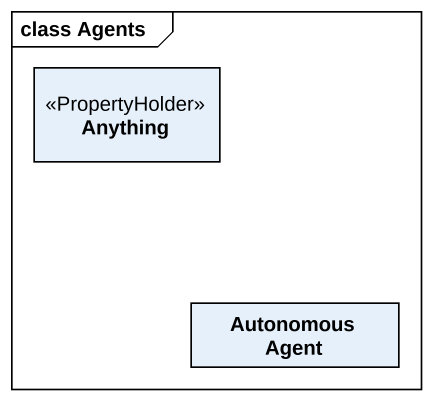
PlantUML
@startuml
mainframe class Agents
hide circle
hide empty members
class Anything <<PropertyHolder>>
class "Autonomous Agent" as Autonomous_Agent
@enduml
